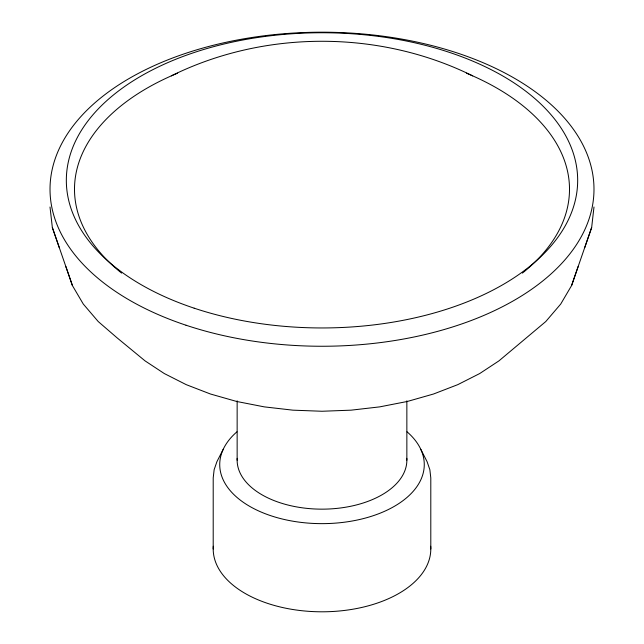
<?xml version="1.0" encoding="UTF-8"?>
<svg xmlns="http://www.w3.org/2000/svg" width="644" height="644" viewBox="0 0 644 644"><rect width="100%" height="100%" fill="white"/><g stroke="black" fill="none" stroke-linecap="round" stroke-linejoin="round"><path stroke-width="0.97" d="M584.712 247.634L591.659 227.493L593.985 206.998M50.015 206.998L52.341 227.493L72.418 285.574L83.285 304.057L98.234 321.557L117.007 337.778L145.061 360.882L164.3 373.552L186.229 384.653L210.483 394.015L236.654 401.462L264.273 406.871L292.891 410.164L322 411.258L351.109 410.164L379.727 406.871L407.346 401.462L433.517 394.015L457.771 384.653L479.7 373.552L498.939 360.882L545.766 321.557L560.715 304.057L571.582 285.574L578.175 266.439M571.582 285.574L591.659 227.493M223.218 449.319L216.915 461.668L214.138 469.726L213.204 477.929L213.204 548.986M171.328 75.863C264.418 29.753 379.582 29.753 472.672 75.863M420.782 449.319L427.085 461.668L429.862 469.726L430.796 477.929L430.796 548.986M65.825 266.439L72.418 285.574M52.341 227.493L59.288 247.634M406.855 400.826L406.855 460.162M237.145 400.826L237.145 460.162M430.691 546.249A108.796 62.814 0 0 1 322 611.8A108.796 62.814 0 0 1 213.309 546.249M406.799 458.327A84.855 48.992 0 0 1 322 509.154A84.855 48.992 0 0 1 237.201 458.327M407.032 431.802A102.267 59.039 0 0 1 389.427 508.993A102.267 59.039 0 0 1 254.573 508.993A102.267 59.039 0 0 1 236.968 431.802M466.401 73.175A247.505 142.896 0 0 1 522.389 273.096M121.611 273.096A247.505 142.896 0 0 1 177.599 73.175M186.011 325.22A271.985 157.031 0 0 0 593.985 189.231A271.985 157.031 0 0 0 186.011 53.235A271.985 157.031 0 0 0 186.011 325.22M194.166 308.178A255.668 147.605 0 0 0 577.668 180.344A255.668 147.605 0 0 0 194.166 52.518A255.668 147.605 0 0 0 194.166 308.178"/></g></svg>
